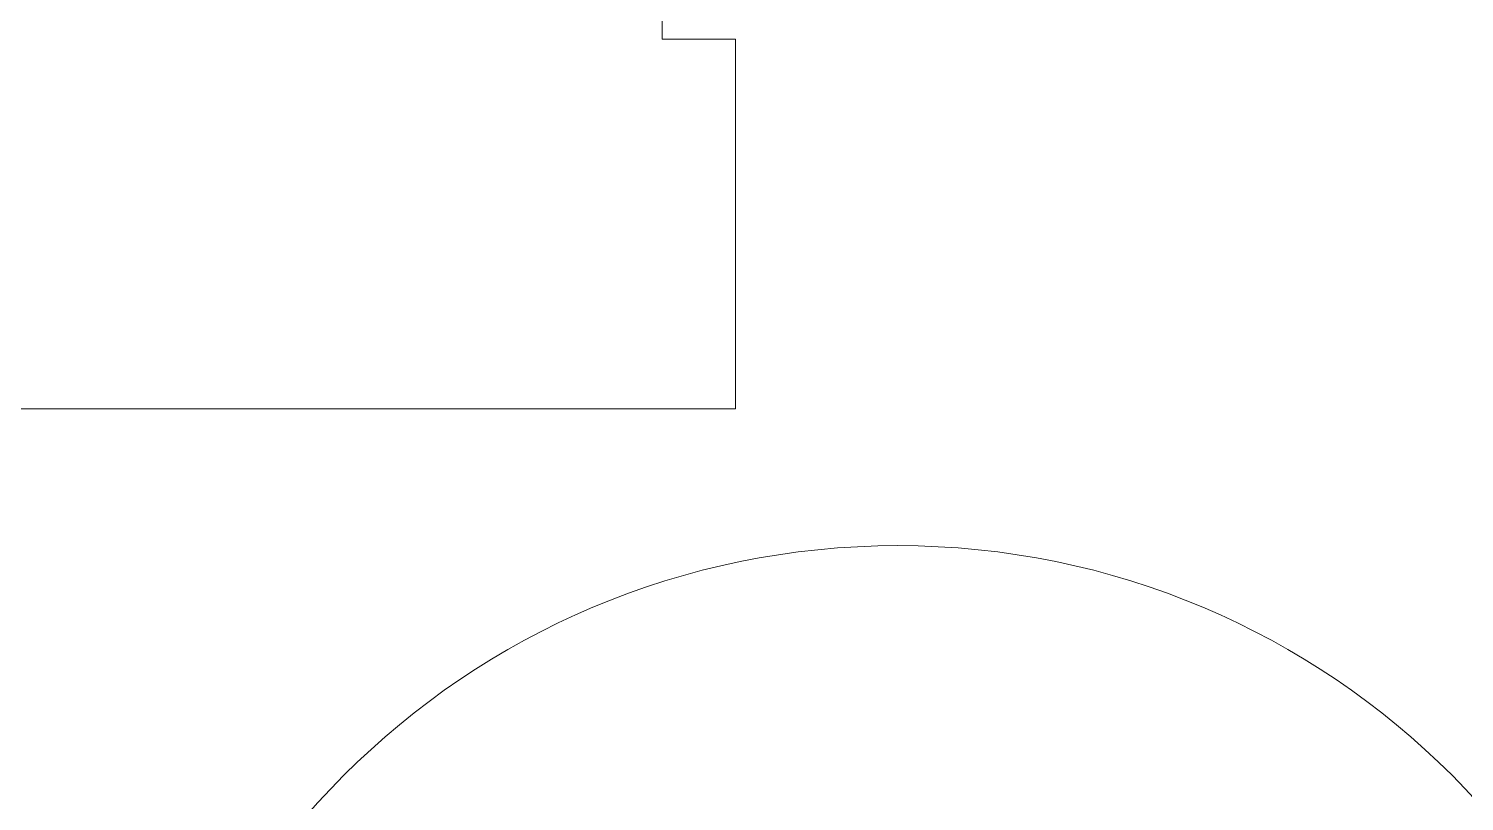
# Model space of a CAD drawing. Header units: inches. Extents: x 0 to 26.9, y 0 to 19.8.
# Drawn here: x 13.134 to 15.057, y 10.926 to 11.96 of the extents above; entities that cross this region are included whole.
import ezdxf

# ---------------------------------------------------------------- set-up
doc = ezdxf.new("R2010")
doc.units = ezdxf.units.IN
doc.header["$MEASUREMENT"] = 0

msp = doc.modelspace()

# ---------------------------------------------------------------- linework, layer by layer
at = {"color": 7, "linetype": 'Continuous', "lineweight": 15}
for p, q in [((13.9827, 11.9464), (13.9827, 12.4564)), ((14.0807, 11.9464), (13.9827, 11.9464)), ((14.0807, 11.4514), (14.0807, 11.9464)), ((14.0807, 11.4514), (10.8947, 11.4514))]:
    msp.add_line(p, q, dxfattribs=at)
msp.add_circle((14.2985, 10.2181), 1.05, dxfattribs=at)

doc.saveas('drawing.dxf')
